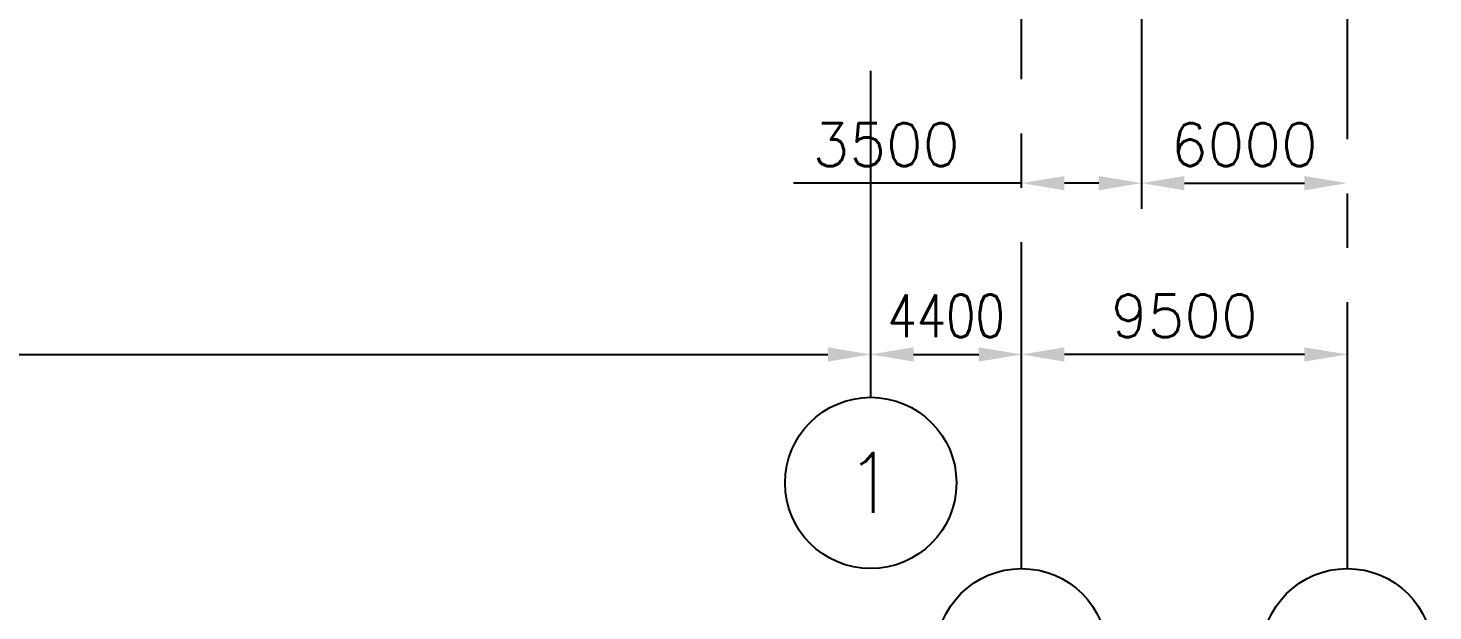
# Model space of a CAD drawing. Header units: millimetres. Extents: x 0 to 42050, y 0 to 29700.
# Drawn here: x 34969 to 39067, y 18660 to 20362 of the extents above; entities that cross this region are included whole.
import ezdxf
from ezdxf.enums import TextEntityAlignment as Align

# ---------------------------------------------------------------- set-up
doc = ezdxf.new("R2010")
doc.units = ezdxf.units.MM
doc.header["$LTSCALE"] = 50
doc.linetypes.add('CENTER2', pattern=[28.575, 19.05, -3.175, 3.175, -3.175])
for name, color, linetype in [('TC1', 8, 'CENTER2'), ('TDM', 2, 'Continuous'), ('TL3', 3, 'Continuous'), ('TR140', 4, 'Continuous')]:
    doc.layers.add(name, color=color, linetype=linetype)
doc.styles.add('TR100', font='simplex.shx')
doc.styles.add('TR140', font='simplex.shx', dxfattribs={"height": 3.5})
doc.dimstyles.new('SEG-S-50x500', dxfattribs={"dimscale": 50, "dimtxt": 2.5, "dimasz": 2.5, "dimexe": 1.5, "dimexo": 1.5, "dimgap": 1, "dimtad": 1, "dimdec": 0, "dimlfac": 10, "dimtxsty": 'TR100', "dimcen": 2.5, "dimclrd": 256, "dimclre": 256, "dimclrt": 3, "dimadec": 0, "dimazin": 0, "dimtfac": 1, "dimtdec": 0, "dimtmove": 0, "dimatfit": 3, "dimfxl": 0, "dimarcsym": 0})

# ---------------------------------------------------------------- blocks, each defined once
blk = doc.blocks.new('INDICACAO_EIXO')
at = {"layer": 'TL3'}
blk.add_circle((0, 0), 5, dxfattribs=at)
blk = doc.blocks.new('*D35')
at = {"layer": 'Defpoints', "color": 0}
for p in [(63762.5, 19205.4), (64202.5, 19205.4), (64202.5, 19205.4)]:
    blk.add_point(p, dxfattribs=at)
at = {"layer": 'TDM', "lineweight": -2}
blk.add_line((63887.5, 19205.4), (64077.5, 19205.4), dxfattribs=at)
at = {"layer": 'TDM'}
for points in [[(63887.5, 19226.2), (63887.5, 19184.5), (63762.5, 19205.4)], [(64077.5, 19226.2), (64077.5, 19184.5), (64202.5, 19205.4)]]:
    blk.add_solid(points, dxfattribs=at)
at = {"layer": 'TDM', "color": 3, "insert": (63982.5, 19317.9), "char_height": 125, "attachment_point": 5, "style": 'TR100'}
blk.add_mtext('{\\W0.8;4400}', dxfattribs=at)
blk = doc.blocks.new('*D36')
at = {"layer": 'Defpoints', "color": 0}
for p in [(64552.5, 21241.4), (64202.5, 19705.4), (64552.5, 19705.4)]:
    blk.add_point(p, dxfattribs=at)
at = {"layer": 'TDM', "lineweight": -2}
for p, q in [((64552.5, 21166.4), (64552.5, 19630.4)), ((64202.5, 19705.4), (63537, 19705.4)), ((64427.5, 19705.4), (64327.5, 19705.4))]:
    blk.add_line(p, q, dxfattribs=at)
at = {"layer": 'TDM'}
for points in [[(64327.5, 19726.2), (64327.5, 19684.5), (64202.5, 19705.4)], [(64427.5, 19726.2), (64427.5, 19684.5), (64552.5, 19705.4)]]:
    blk.add_solid(points, dxfattribs=at)
at = {"layer": 'TDM', "color": 3, "insert": (63807.3, 19817.9), "char_height": 125, "attachment_point": 5, "style": 'TR100'}
blk.add_mtext('3500', dxfattribs=at)
blk = doc.blocks.new('*D37')
at = {"layer": 'Defpoints', "color": 0}
for p in [(64552.5, 21241.4), (65152.5, 19705.4), (65152.5, 19705.4)]:
    blk.add_point(p, dxfattribs=at)
at = {"layer": 'TDM', "lineweight": -2}
for p, q in [((64552.5, 21166.4), (64552.5, 19630.4)), ((64677.5, 19705.4), (65027.5, 19705.4))]:
    blk.add_line(p, q, dxfattribs=at)
at = {"layer": 'TDM'}
for points in [[(64677.5, 19726.2), (64677.5, 19684.5), (64552.5, 19705.4)], [(65027.5, 19726.2), (65027.5, 19684.5), (65152.5, 19705.4)]]:
    blk.add_solid(points, dxfattribs=at)
at = {"layer": 'TDM', "color": 3, "insert": (64852.5, 19817.9), "char_height": 125, "attachment_point": 5, "style": 'TR100'}
blk.add_mtext('6000', dxfattribs=at)
blk = doc.blocks.new('*D38')
at = {"layer": 'Defpoints', "color": 0}
for p in [(64202.5, 19205.4), (64202.5, 19205.4), (65152.5, 19205.4)]:
    blk.add_point(p, dxfattribs=at)
at = {"layer": 'TDM', "lineweight": -2}
blk.add_line((65027.5, 19205.4), (64327.5, 19205.4), dxfattribs=at)
at = {"layer": 'TDM'}
for points in [[(64327.5, 19226.2), (64327.5, 19184.5), (64202.5, 19205.4)], [(65027.5, 19226.2), (65027.5, 19184.5), (65152.5, 19205.4)]]:
    blk.add_solid(points, dxfattribs=at)
at = {"layer": 'TDM', "color": 3, "insert": (64677.5, 19317.9), "char_height": 125, "attachment_point": 5, "style": 'TR100'}
blk.add_mtext('9500', dxfattribs=at)
blk = doc.blocks.new('*D42')
at = {"layer": 'Defpoints', "color": 0}
for p in [(55423.2, 19205.4), (63762.5, 19205.4), (63762.5, 19205.4)]:
    blk.add_point(p, dxfattribs=at)
at = {"layer": 'TDM', "lineweight": -2}
blk.add_line((55548.2, 19205.4), (63637.5, 19205.4), dxfattribs=at)
at = {"layer": 'TDM'}
for points in [[(55548.2, 19226.2), (55548.2, 19184.5), (55423.2, 19205.4)], [(63637.5, 19226.2), (63637.5, 19184.5), (63762.5, 19205.4)]]:
    blk.add_solid(points, dxfattribs=at)
at = {"layer": 'TDM', "color": 3, "insert": (59592.9, 19317.9), "char_height": 125, "attachment_point": 5, "style": 'TR100'}
blk.add_mtext('83393', dxfattribs=at)
blk = doc.blocks.new('A$C8ff1fb60')
at = {"layer": 'TC1'}
for p, q in [((678.04, -667.33), (678.04, 2482.37)), ((2068.04, 2467.31), (2068.04, -1167.33)), ((1118.04, -1167.33), (1118.04, 2429.58))]:
    blk.add_line(p, q, dxfattribs=at)
ref = blk.add_blockref('INDICACAO_EIXO', (678.04, -917.33), dxfattribs=dict(xscale=50, yscale=50, zscale=50))
ref.add_attrib('EIXO', '1', dxfattribs={"layer": 'TR140', "height": 175, "style": 'TR140'}).set_placement((678.04, -917.33), align=Align.MIDDLE_CENTER)
ref = blk.add_blockref('INDICACAO_EIXO', (1118.04, -1417.33), dxfattribs=dict(xscale=50, yscale=50, zscale=50))
ref.add_attrib('EIXO', '2', dxfattribs={"layer": 'TR140', "height": 175, "style": 'TR140'}).set_placement((1118.04, -1417.33), align=Align.MIDDLE_CENTER)
ref = blk.add_blockref('INDICACAO_EIXO', (2068.04, -1417.33), dxfattribs=dict(xscale=50, yscale=50, zscale=50))
ref.add_attrib('EIXO', '3', dxfattribs={"layer": 'TR140', "height": 175, "style": 'TR140'}).set_placement((2068.04, -1417.33), align=Align.MIDDLE_CENTER)
at = {"layer": 'TDM'}
dim = blk.add_linear_dim(base=(1468.04, -42.33), p1=(1118.04, -42.33), p2=(1468.04, 1493.74), dimstyle='SEG-S-50x500', dxfattribs=at)
dim.commit()
dim.dimension.update_dxf_attribs({"geometry": '*D36', "text_midpoint": (722.8, -42.33), "dimtype": 128, "insert": (-63084.48, -19747.7)})
for base, p1, p2, picture, middle in [((2068.04, -42.33), (1468.04, 1493.74), (2068.04, -42.33), '*D37', (1768.04, 70.17)), ((678.04, -542.33), (-7661.29, -542.33), (678.04, -542.33), '*D42', (-3491.63, -429.83))]:
    dim = blk.add_linear_dim(base=base, p1=p1, p2=p2, dimstyle='SEG-S-50x500', dxfattribs=at)
    dim.commit()
    dim.dimension.update_dxf_attribs({"geometry": picture, "text_midpoint": middle, "insert": (-63084.48, -19747.7)})
dim = blk.add_linear_dim(base=(1118.04, -542.33), p1=(678.04, -542.33), p2=(1118.04, -542.33), text='{\\W0.8;<>}', dimstyle='SEG-S-50x500', dxfattribs=at)
dim.commit()
dim.dimension.update_dxf_attribs({"geometry": '*D35', "text_midpoint": (898.04, -542.33), "dimtype": 128, "insert": (-63084.48, -19747.7)})
dim = blk.add_linear_dim(base=(1118.04, -542.33), p1=(2068.04, -542.33), p2=(1118.04, -542.33), angle=180, dimstyle='SEG-S-50x500', dxfattribs=at)
dim.commit()
dim.dimension.update_dxf_attribs({"geometry": '*D38', "text_midpoint": (1593.04, -429.83), "insert": (-63084.48, -19747.7)})

msp = doc.modelspace()

# ---------------------------------------------------------------- block references
at = {"layer": 'TDM'}
msp.add_blockref('A$C8ff1fb60', (36749.24, 19951.45), dxfattribs=at)

doc.saveas('drawing.dxf')
